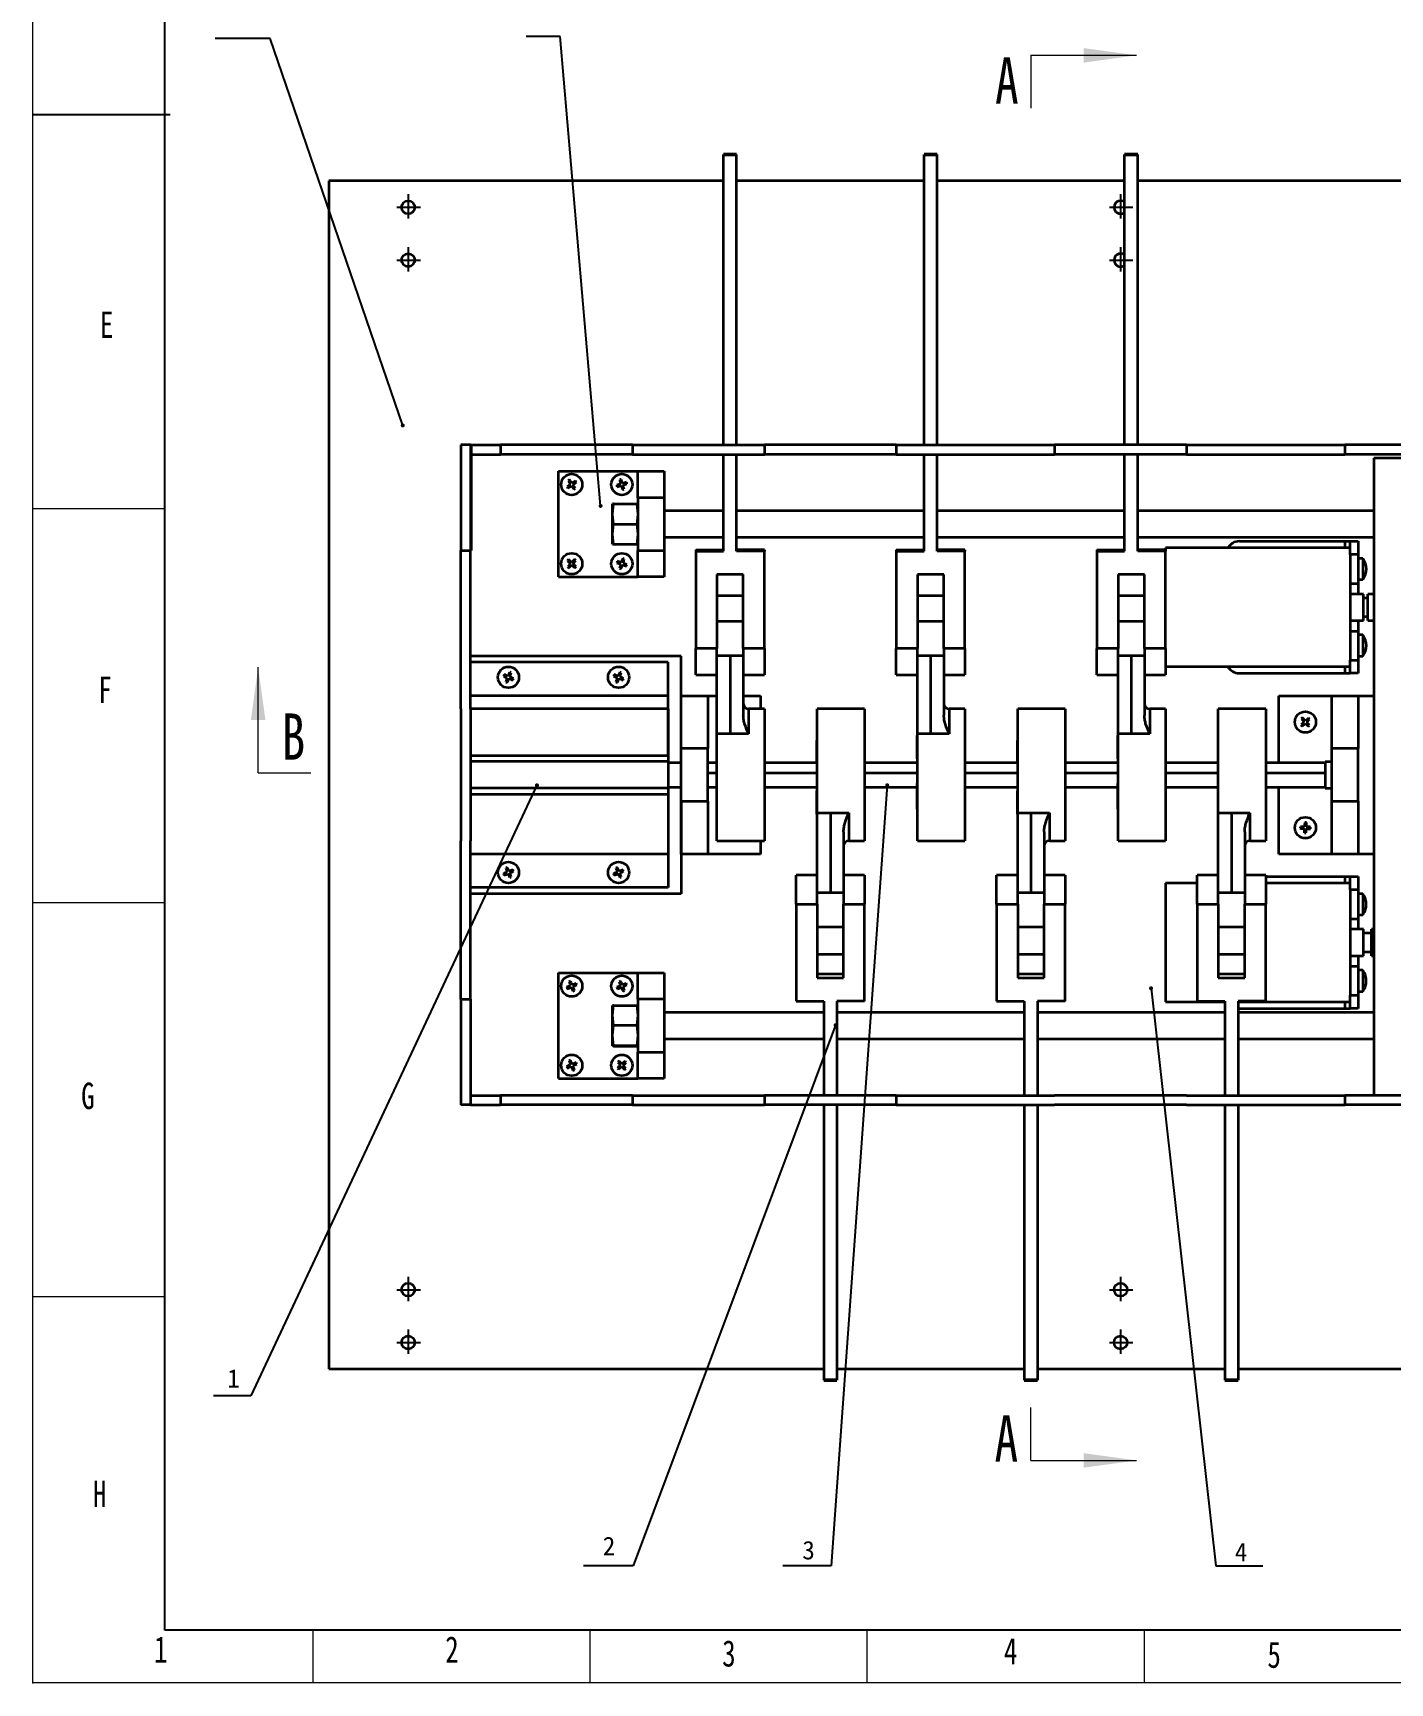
# Model space of a CAD drawing. Header units: millimetres. Extents: x 0 to 841, y 0 to 596.
# Drawn here: x 0 to 257.1, y 0 to 312.5 of the extents above; entities that cross this region are included whole.
import ezdxf

# ---------------------------------------------------------------- set-up
doc = ezdxf.new("R2010")
doc.units = ezdxf.units.MM
doc.header["$PDSIZE"] = -1
doc.linetypes.add('CENTER', pattern=[10.16, 6.35, -1.27, 1.27, -1.27])
doc.layers.add('中心线', color=4, linetype='CENTER', lineweight=25)
doc.layers.add('粗实线', color=7, linetype='Continuous', lineweight=50)
doc.styles.add('SLDTEXTSTYLE1', font='TXT', dxfattribs={"width": 0.75})
doc.dimstyles.new('ISO-25', dxfattribs={"dimtxt": 2.5, "dimasz": 2.5, "dimexe": 1.25, "dimexo": 0.625, "dimtad": 1, "dimtxsty": 'Standard', "dimcen": 2.5, "dimadec": 0, "dimazin": 0, "dimtfac": 1, "dimtmove": 0, "dimatfit": 3, "dimfxl": 1, "dimarcsym": 0})

msp = doc.modelspace()

# ---------------------------------------------------------------- linework, layer by layer
at = {"color": 7, "linetype": 'Continuous', "lineweight": 18}
for p, q in [((0, 0), (0, 594)), ((189.07, 308.27), (189.07, 298.27)), ((189.07, 308.27), (189.07, 298.27)), ((189.07, 308.27), (209.07, 308.27)), ((25, 222.38), (0, 222.38)), ((42.66, 172.38), (42.66, 192.38)), ((42.66, 172.38), (52.66, 172.38)), ((25, 147.75), (0, 147.75)), ((25, 73.12), (0, 73.12)), ((189.07, 42.15), (189.07, 52.15)), ((189.07, 42.15), (209.07, 42.15)), ((53, 10), (53, 0)), ((105.5, 10), (105.5, 0)), ((158, 10), (158, 0)), ((210.5, 10), (210.5, 0)), ((841, 0), (0, 0))]:
    msp.add_line(p, q, dxfattribs=at)
at = {"color": 7, "linetype": 'Continuous', "lineweight": 25}
for p, q in [((25, 10), (25, 584)), ((831, 10), (25, 10))]:
    msp.add_line(p, q, dxfattribs=at)
at = {"color": 9, "linetype": 'Continuous', "lineweight": 25}
msp.add_line((26, 297), (0, 297), dxfattribs=at)
at = {"color": 7, "linetype": 'Continuous', "lineweight": 35}
for p, q in [((130.82, 234.49), (130.82, 289.51)), ((133.32, 234.49), (133.32, 289.51)), ((168.82, 234.49), (168.82, 289.51)), ((171.32, 234.49), (171.32, 289.51)), ((206.82, 234.49), (206.82, 289.51)), ((209.32, 234.49), (209.32, 289.51)), ((56.07, 284.49), (56.07, 59.49)), ((130.82, 284.49), (56.07, 284.49)), ((168.82, 284.49), (133.32, 284.49)), ((206.82, 284.49), (171.32, 284.49)), ((356.07, 284.49), (209.32, 284.49)), ((82.87, 234.49), (81.07, 234.49)), ((81.07, 234.49), (81.07, 214.49)), ((82.87, 234.49), (82.87, 214.49)), ((82.87, 234.49), (83.07, 234.49)), ((83.07, 232.69), (83.07, 234.49)), ((83.07, 234.49), (88.57, 234.49)), ((113.57, 234.49), (88.57, 234.49)), ((88.57, 234.49), (88.57, 232.69)), ((113.57, 234.49), (113.57, 232.69)), ((113.57, 234.49), (138.57, 234.49)), ((138.57, 234.49), (138.57, 232.69)), ((163.57, 234.49), (138.57, 234.49)), ((163.57, 234.49), (163.57, 232.69)), ((163.57, 234.49), (193.57, 234.49)), ((218.57, 234.49), (193.57, 234.49)), ((193.57, 234.49), (193.57, 232.69)), ((218.57, 234.49), (218.57, 232.69)), ((218.57, 234.49), (248.57, 234.49)), ((248.57, 234.49), (248.57, 232.69)), ((273.57, 234.49), (248.57, 234.49)), ((83.07, 232.69), (88.57, 232.69)), ((83.07, 214.49), (83.07, 232.69)), ((113.57, 232.69), (88.57, 232.69)), ((113.57, 232.69), (138.57, 232.69)), ((130.82, 214.34), (130.82, 232.69)), ((133.32, 214.34), (133.32, 232.69)), ((163.57, 232.69), (138.57, 232.69)), ((163.57, 232.69), (193.57, 232.69)), ((168.82, 214.34), (168.82, 232.69)), ((171.32, 214.34), (171.32, 232.69)), ((218.57, 232.69), (193.57, 232.69)), ((206.82, 214.34), (206.82, 232.69)), ((209.32, 214.34), (209.32, 232.69)), ((218.57, 232.69), (248.57, 232.69)), ((273.57, 232.69), (248.57, 232.69)), ((271.57, 231.99), (254.07, 231.99)), ((254.07, 231.99), (254.07, 111.29)), ((99.57, 209.49), (99.57, 229.49)), ((99.57, 229.49), (114.57, 229.49)), ((114.57, 229.49), (119.57, 229.49)), ((114.57, 224.49), (114.57, 229.49)), ((119.57, 229.49), (119.57, 224.49)), ((109.82, 221.39), (109.98, 223.3)), ((109.98, 223.3), (109.82, 223.3)), ((109.82, 221.39), (109.82, 223.3)), ((109.98, 223.3), (114.41, 223.3)), ((114.41, 223.3), (114.57, 221.39)), ((114.57, 223.3), (114.41, 223.3)), ((119.57, 224.49), (114.57, 224.49)), ((114.57, 224.49), (114.57, 214.49)), ((119.57, 224.49), (119.57, 214.49)), ((130.82, 221.99), (119.57, 221.99)), ((168.82, 221.99), (133.32, 221.99)), ((206.82, 221.99), (171.32, 221.99)), ((254.07, 221.99), (209.32, 221.99)), ((109.98, 219.49), (109.82, 221.39)), ((109.82, 217.58), (109.82, 221.39)), ((109.82, 217.58), (109.98, 219.49)), ((109.98, 219.49), (114.41, 219.49)), ((114.57, 221.39), (114.41, 219.49)), ((114.41, 219.49), (114.57, 217.58)), ((109.98, 215.68), (109.82, 217.58)), ((109.82, 215.68), (109.82, 217.58)), ((109.82, 215.68), (109.98, 215.68)), ((109.98, 215.68), (114.41, 215.68)), ((114.57, 217.58), (114.41, 215.68)), ((114.41, 215.68), (114.57, 215.68)), ((119.57, 216.99), (130.82, 216.99)), ((133.32, 216.99), (168.82, 216.99)), ((171.32, 216.99), (206.82, 216.99)), ((209.32, 216.99), (254.07, 216.99)), ((228.57, 216.24), (248.57, 216.24)), ((248.57, 216.24), (249.57, 216.24)), ((249.57, 216.24), (251.07, 216.24)), ((249.57, 213.74), (249.57, 216.24)), ((251.07, 216.24), (251.07, 213.74)), ((81.07, 214.49), (82.87, 214.49)), ((81.07, 184.49), (81.07, 214.49)), ((82.87, 184.49), (82.87, 214.49)), ((82.87, 214.49), (83.07, 214.49)), ((114.57, 214.49), (119.57, 214.49)), ((114.57, 209.49), (114.57, 214.49)), ((119.57, 214.49), (119.57, 209.49)), ((125.57, 214.64), (130.82, 214.64)), ((125.57, 214.64), (125.57, 214.34)), ((125.57, 214.34), (125.57, 195.93)), ((125.57, 214.34), (130.82, 214.34)), ((138.57, 214.64), (133.32, 214.64)), ((138.57, 214.34), (133.32, 214.34)), ((138.57, 214.64), (138.57, 214.34)), ((138.57, 195.93), (138.57, 214.34)), ((163.57, 214.64), (168.82, 214.64)), ((163.57, 214.64), (163.57, 214.34)), ((163.57, 214.34), (163.57, 195.93)), ((163.57, 214.34), (168.82, 214.34)), ((176.57, 214.64), (171.32, 214.64)), ((176.57, 214.34), (171.32, 214.34)), ((176.57, 214.64), (176.57, 214.34)), ((176.57, 195.93), (176.57, 214.34)), ((201.57, 214.64), (206.82, 214.64)), ((201.57, 214.64), (201.57, 214.34)), ((201.57, 214.34), (201.57, 195.93)), ((201.57, 214.34), (206.82, 214.34)), ((214.57, 214.64), (209.32, 214.64)), ((214.57, 214.34), (209.32, 214.34)), ((249.57, 214.99), (214.57, 214.99)), ((214.57, 214.99), (214.57, 214.64)), ((214.57, 214.64), (214.57, 214.34)), ((214.57, 195.93), (214.57, 214.34)), ((251.07, 213.74), (249.57, 213.74)), ((249.57, 213.74), (249.57, 212.92)), ((249.57, 212.92), (249.57, 194.56)), ((251.07, 213.74), (251.07, 208.24)), ((251.93, 212.99), (251.07, 212.99)), ((251.93, 212.99), (251.93, 208.99)), ((99.57, 209.49), (114.57, 209.49)), ((119.57, 209.49), (114.57, 209.49)), ((134.57, 209.93), (129.57, 209.93)), ((129.57, 209.93), (129.57, 195.93)), ((134.57, 195.93), (134.57, 209.93)), ((172.57, 209.93), (167.57, 209.93)), ((167.57, 209.93), (167.57, 195.93)), ((172.57, 195.93), (172.57, 209.93)), ((210.57, 209.93), (205.57, 209.93)), ((205.57, 209.93), (205.57, 195.93)), ((210.57, 195.93), (210.57, 209.93)), ((249.57, 208.24), (251.07, 208.24)), ((251.07, 208.99), (251.93, 208.99)), ((251.07, 208.24), (251.07, 206.24)), ((134.57, 205.93), (129.57, 205.93)), ((172.57, 205.93), (167.57, 205.93)), ((210.57, 205.93), (205.57, 205.93)), ((252.07, 206.24), (249.57, 206.24)), ((252.07, 203.59), (252.07, 206.24)), ((252.9, 205.49), (252.07, 205.49)), ((252.07, 201.24), (252.07, 203.59)), ((254.07, 206.24), (252.9, 206.24)), ((252.9, 201.24), (252.9, 206.24)), ((129.57, 201.09), (134.57, 201.09)), ((167.57, 201.09), (172.57, 201.09)), ((205.57, 201.09), (210.57, 201.09)), ((249.57, 201.24), (252.07, 201.24)), ((251.07, 201.24), (251.07, 199.24)), ((252.07, 201.99), (252.9, 201.99)), ((252.9, 201.24), (254.07, 201.24)), ((249.57, 199.24), (251.07, 199.24)), ((251.07, 199.24), (251.07, 193.74)), ((251.93, 198.49), (251.07, 198.49)), ((251.93, 198.49), (251.93, 194.49)), ((129.57, 195.93), (125.57, 195.93)), ((125.57, 190.97), (125.57, 195.93)), ((129.57, 194.95), (129.57, 195.93)), ((129.57, 194.63), (129.57, 194.95)), ((129.57, 194.63), (132.07, 194.63)), ((129.57, 179.79), (129.57, 194.63)), ((132.07, 194.63), (132.07, 179.79)), ((132.07, 194.63), (134.57, 194.63)), ((138.57, 195.93), (134.57, 195.93)), ((134.57, 195.93), (134.57, 194.95)), ((134.57, 194.95), (134.57, 194.63)), ((134.57, 194.63), (134.57, 183.25)), ((138.57, 195.93), (138.57, 190.97)), ((167.57, 195.93), (163.57, 195.93)), ((163.57, 190.97), (163.57, 195.93)), ((167.57, 194.95), (167.57, 195.93)), ((167.57, 194.63), (167.57, 194.95)), ((167.57, 194.63), (170.07, 194.63)), ((167.57, 179.79), (167.57, 194.63)), ((170.07, 194.63), (170.07, 179.79)), ((170.07, 194.63), (172.57, 194.63)), ((176.57, 195.93), (172.57, 195.93)), ((172.57, 195.93), (172.57, 194.95)), ((172.57, 194.95), (172.57, 194.63)), ((172.57, 194.63), (172.57, 183.25)), ((176.57, 195.93), (176.57, 190.97)), ((205.57, 195.93), (201.57, 195.93)), ((201.57, 190.97), (201.57, 195.93)), ((205.57, 194.95), (205.57, 195.93)), ((205.57, 194.63), (205.57, 194.95)), ((205.57, 194.63), (208.07, 194.63)), ((205.57, 179.79), (205.57, 194.63)), ((208.07, 194.63), (208.07, 179.79)), ((208.07, 194.63), (210.57, 194.63)), ((214.57, 195.93), (210.57, 195.93)), ((210.57, 195.93), (210.57, 194.95)), ((210.57, 194.95), (210.57, 194.63)), ((210.57, 194.63), (210.57, 183.25)), ((214.57, 195.93), (214.57, 190.97)), ((249.57, 194.56), (249.57, 193.74)), ((251.07, 194.49), (251.93, 194.49)), ((125.57, 190.97), (129.57, 190.97)), ((134.57, 190.97), (138.57, 190.97)), ((163.57, 190.97), (167.57, 190.97)), ((172.57, 190.97), (176.57, 190.97)), ((201.57, 190.97), (205.57, 190.97)), ((210.57, 190.97), (214.57, 190.97)), ((214.57, 192.49), (249.57, 192.49)), ((228.57, 191.24), (248.57, 191.24)), ((248.57, 191.24), (249.57, 191.24)), ((249.57, 193.74), (251.07, 193.74)), ((249.57, 191.24), (249.57, 193.74)), ((251.07, 191.24), (249.57, 191.24)), ((251.07, 193.74), (251.07, 191.24)), ((81.07, 184.49), (81.07, 159.49)), ((120.33, 184.49), (82.87, 184.49)), ((82.87, 184.49), (82.87, 159.49)), ((83.07, 184.49), (82.87, 184.49)), ((120.33, 184.49), (120.33, 168.34)), ((122.83, 186.99), (127.83, 186.99)), ((122.83, 176.99), (122.83, 186.99)), ((127.83, 186.99), (127.83, 176.99)), ((127.83, 186.99), (129.57, 186.99)), ((134.57, 186.99), (137.83, 186.99)), ((138.57, 184.49), (135.57, 184.49)), ((137.83, 186.99), (137.83, 184.49)), ((138.57, 184.49), (138.57, 159.49)), ((157.57, 184.49), (148.57, 184.49)), ((148.57, 164.8), (148.57, 184.49)), ((157.57, 184.49), (157.57, 159.49)), ((176.57, 184.49), (173.57, 184.49)), ((176.57, 184.49), (176.57, 159.49)), ((195.57, 184.49), (186.57, 184.49)), ((186.57, 164.8), (186.57, 184.49)), ((195.57, 184.49), (195.57, 159.49)), ((214.57, 184.49), (211.57, 184.49)), ((214.57, 184.49), (214.57, 159.49)), ((233.57, 184.49), (224.57, 184.49)), ((224.57, 164.8), (224.57, 184.49)), ((233.57, 184.49), (233.57, 159.49)), ((236.07, 174.31), (236.07, 186.99)), ((236.07, 186.99), (246.07, 186.99)), ((246.07, 186.99), (251.07, 186.99)), ((246.07, 176.99), (246.07, 186.99)), ((251.07, 186.99), (251.07, 176.99)), ((251.07, 186.99), (254.07, 186.99)), ((129.54, 177.02), (129.54, 179.45)), ((129.57, 179.45), (129.54, 179.45)), ((129.57, 159.49), (129.57, 179.79)), ((132.07, 179.79), (129.57, 179.79)), ((135.57, 179.79), (132.07, 179.79)), ((148.54, 176.08), (148.54, 178.5)), ((148.57, 178.5), (148.54, 178.5)), ((167.54, 177.02), (167.54, 179.45)), ((167.57, 179.45), (167.54, 179.45)), ((167.57, 159.49), (167.57, 179.79)), ((170.07, 179.79), (167.57, 179.79)), ((173.57, 179.79), (170.07, 179.79)), ((186.54, 176.08), (186.54, 178.5)), ((186.57, 178.5), (186.54, 178.5)), ((205.57, 179.45), (205.54, 179.45)), ((205.54, 177.02), (205.54, 179.45)), ((205.57, 159.49), (205.57, 179.79)), ((208.07, 179.79), (205.57, 179.79)), ((211.57, 179.79), (208.07, 179.79)), ((224.54, 176.08), (224.54, 178.5)), ((224.57, 178.5), (224.54, 178.5)), ((127.83, 176.99), (122.83, 176.99)), ((122.83, 166.99), (122.83, 176.99)), ((127.83, 166.99), (127.83, 176.99)), ((129.54, 177.02), (129.57, 177.02)), ((129.54, 175.03), (129.54, 177.02)), ((129.54, 175.03), (129.57, 175.03)), ((148.54, 176.08), (148.57, 176.08)), ((148.54, 174.09), (148.54, 176.08)), ((167.54, 177.02), (167.57, 177.02)), ((167.54, 175.03), (167.54, 177.02)), ((167.54, 175.03), (167.57, 175.03)), ((186.54, 176.08), (186.57, 176.08)), ((186.54, 174.09), (186.54, 176.08)), ((205.54, 175.03), (205.54, 177.02)), ((205.54, 177.02), (205.57, 177.02)), ((205.54, 175.03), (205.57, 175.03)), ((224.54, 174.09), (224.54, 176.08)), ((224.54, 176.08), (224.57, 176.08)), ((251.07, 176.99), (246.07, 176.99)), ((246.07, 166.99), (246.07, 176.99)), ((251.07, 166.99), (251.07, 176.99)), ((120.33, 174.31), (122.83, 174.31)), ((127.83, 174.31), (129.57, 174.31)), ((127.83, 172.36), (129.57, 172.36)), ((138.57, 174.31), (148.54, 174.31)), ((138.57, 172.36), (148.57, 172.36)), ((148.54, 174.09), (148.57, 174.09)), ((157.57, 174.31), (167.57, 174.31)), ((157.57, 172.36), (167.57, 172.36)), ((176.57, 174.31), (186.54, 174.31)), ((176.57, 172.36), (186.57, 172.36)), ((186.54, 174.09), (186.57, 174.09)), ((195.57, 174.31), (205.57, 174.31)), ((195.57, 172.36), (205.57, 172.36)), ((214.57, 174.31), (224.54, 174.31)), ((214.57, 172.36), (224.57, 172.36)), ((224.54, 174.09), (224.57, 174.09)), ((233.57, 174.31), (244.83, 174.31)), ((233.57, 172.36), (244.83, 172.36)), ((246.07, 174.49), (244.83, 174.49)), ((244.83, 174.49), (244.83, 174.31)), ((244.83, 174.31), (244.83, 172.36)), ((244.83, 172.36), (244.83, 170.03)), ((120.33, 169.66), (122.83, 169.66)), ((127.83, 169.66), (129.54, 169.66)), ((129.54, 170.34), (129.57, 170.34)), ((129.54, 168.82), (129.54, 170.34)), ((129.57, 168.82), (129.54, 168.82)), ((129.54, 165.64), (129.54, 168.82)), ((138.57, 169.66), (148.57, 169.66)), ((148.54, 166.52), (148.54, 168.94)), ((148.54, 168.94), (148.57, 168.94)), ((157.57, 169.66), (167.54, 169.66)), ((167.54, 170.34), (167.57, 170.34)), ((167.54, 168.82), (167.54, 170.34)), ((167.57, 168.82), (167.54, 168.82)), ((167.54, 165.64), (167.54, 168.82)), ((176.57, 169.66), (186.57, 169.66)), ((186.54, 166.52), (186.54, 168.94)), ((186.54, 168.94), (186.57, 168.94)), ((195.57, 169.66), (205.54, 169.66)), ((205.54, 170.34), (205.57, 170.34)), ((205.54, 168.82), (205.54, 170.34)), ((205.57, 168.82), (205.54, 168.82)), ((205.54, 165.64), (205.54, 168.82)), ((214.57, 169.66), (224.57, 169.66)), ((224.54, 166.52), (224.54, 168.94)), ((224.54, 168.94), (224.57, 168.94)), ((233.57, 169.66), (244.83, 169.66)), ((236.07, 156.99), (236.07, 169.66)), ((244.83, 170.03), (244.83, 169.49)), ((244.83, 169.49), (246.07, 169.49)), ((122.83, 166.99), (127.83, 166.99)), ((122.83, 156.99), (122.83, 166.99)), ((122.83, 166.99), (122.83, 156.99)), ((127.83, 166.99), (127.83, 156.99)), ((129.54, 165.64), (129.57, 165.64)), ((129.54, 165.47), (129.54, 165.64)), ((148.54, 166.52), (148.57, 166.52)), ((148.54, 164.53), (148.54, 166.52)), ((167.54, 165.47), (167.54, 165.64)), ((167.54, 165.64), (167.57, 165.64)), ((186.54, 166.52), (186.57, 166.52)), ((186.54, 164.53), (186.54, 166.52)), ((205.54, 165.64), (205.57, 165.64)), ((205.54, 165.47), (205.54, 165.64)), ((224.54, 166.52), (224.57, 166.52)), ((224.54, 164.53), (224.54, 166.52)), ((246.07, 166.99), (251.07, 166.99)), ((246.07, 156.99), (246.07, 166.99)), ((251.07, 166.99), (251.07, 156.99)), ((129.57, 165.47), (129.54, 165.47)), ((148.57, 164.53), (148.54, 164.53)), ((148.57, 164.8), (151.07, 164.8)), ((148.57, 150.88), (148.57, 164.8)), ((151.07, 164.8), (154.57, 164.8)), ((151.07, 164.8), (151.07, 149.65)), ((167.57, 165.47), (167.54, 165.47)), ((186.57, 164.53), (186.54, 164.53)), ((186.57, 164.8), (189.07, 164.8)), ((186.57, 150.88), (186.57, 164.8)), ((189.07, 164.8), (192.57, 164.8)), ((189.07, 164.8), (189.07, 149.65)), ((205.57, 165.47), (205.54, 165.47)), ((224.57, 164.53), (224.54, 164.53)), ((224.57, 164.8), (227.07, 164.8)), ((224.57, 150.88), (224.57, 164.8)), ((227.07, 164.8), (230.57, 164.8)), ((227.07, 164.8), (227.07, 149.65)), ((81.07, 129.49), (81.07, 159.49)), ((82.87, 129.49), (82.87, 159.49)), ((129.57, 159.49), (138.57, 159.49)), ((137.83, 159.49), (137.83, 156.99)), ((138.57, 159.49), (138.57, 159.49)), ((153.57, 161.21), (153.57, 150.88)), ((154.57, 159.49), (157.57, 159.49)), ((167.57, 159.49), (176.57, 159.49)), ((176.57, 159.49), (176.57, 159.49)), ((191.57, 161.21), (191.57, 150.88)), ((192.57, 159.49), (195.57, 159.49)), ((205.57, 159.49), (214.57, 159.49)), ((214.57, 159.49), (214.57, 159.49)), ((229.57, 161.21), (229.57, 150.88)), ((230.57, 159.49), (233.57, 159.49)), ((127.83, 156.99), (122.83, 156.99)), ((137.83, 156.99), (127.83, 156.99)), ((246.07, 156.99), (236.07, 156.99)), ((251.07, 156.99), (246.07, 156.99)), ((254.07, 156.99), (251.07, 156.99)), ((148.57, 152.97), (144.57, 152.97)), ((144.57, 147.51), (144.57, 152.97)), ((148.57, 147.51), (148.57, 150.88)), ((157.57, 152.97), (153.57, 152.97)), ((153.57, 150.88), (153.57, 147.51)), ((157.57, 152.97), (157.57, 147.51)), ((186.57, 152.97), (182.57, 152.97)), ((182.57, 147.51), (182.57, 152.97)), ((186.57, 147.51), (186.57, 150.88)), ((195.57, 152.97), (191.57, 152.97)), ((191.57, 150.88), (191.57, 147.51)), ((195.57, 152.97), (195.57, 147.51)), ((220.57, 151.49), (214.57, 151.49)), ((214.57, 151.49), (214.57, 128.99)), ((224.57, 152.97), (220.57, 152.97)), ((220.57, 147.51), (220.57, 152.97)), ((224.57, 147.51), (224.57, 150.88)), ((233.57, 152.97), (229.57, 152.97)), ((229.57, 150.88), (229.57, 147.51)), ((233.57, 152.97), (233.57, 147.51)), ((233.57, 152.74), (248.57, 152.74)), ((249.57, 151.49), (233.57, 151.49)), ((248.57, 152.74), (249.57, 152.74)), ((249.57, 152.74), (251.07, 152.74)), ((249.57, 150.24), (249.57, 152.74)), ((251.07, 150.24), (249.57, 150.24)), ((249.57, 150.24), (249.57, 149.42)), ((251.07, 152.74), (251.07, 150.24)), ((251.07, 150.24), (251.07, 144.74)), ((144.57, 147.51), (148.57, 147.51)), ((144.57, 147.51), (144.57, 129.14)), ((151.07, 149.65), (148.57, 149.65)), ((148.57, 147.51), (148.57, 133.54)), ((153.57, 149.65), (151.07, 149.65)), ((153.57, 147.51), (157.57, 147.51)), ((153.57, 133.54), (153.57, 147.51)), ((157.57, 129.14), (157.57, 147.51)), ((182.57, 147.51), (186.57, 147.51)), ((182.57, 147.51), (182.57, 129.14)), ((189.07, 149.65), (186.57, 149.65)), ((186.57, 147.51), (186.57, 133.54)), ((191.57, 149.65), (189.07, 149.65)), ((191.57, 147.51), (195.57, 147.51)), ((191.57, 133.54), (191.57, 147.51)), ((195.57, 129.14), (195.57, 147.51)), ((220.57, 147.51), (224.57, 147.51)), ((220.57, 147.51), (220.57, 129.14)), ((227.07, 149.65), (224.57, 149.65)), ((224.57, 147.51), (224.57, 133.54)), ((229.57, 149.65), (227.07, 149.65)), ((229.57, 147.51), (233.57, 147.51)), ((229.57, 133.54), (229.57, 147.51)), ((233.57, 129.14), (233.57, 147.51)), ((249.57, 149.42), (249.57, 131.06)), ((251.93, 149.49), (251.07, 149.49)), ((251.93, 149.49), (251.93, 147.49)), ((251.93, 147.49), (251.93, 145.49)), ((249.57, 144.74), (251.07, 144.74)), ((251.07, 145.49), (251.93, 145.49)), ((251.07, 144.74), (251.07, 142.74)), ((148.57, 143.2), (153.57, 143.2)), ((186.57, 143.2), (191.57, 143.2)), ((224.57, 143.2), (229.57, 143.2)), ((252.07, 142.74), (249.57, 142.74)), ((252.07, 138.51), (252.07, 142.74)), ((253.61, 141.99), (252.07, 141.99)), ((254.07, 142.74), (253.61, 142.74)), ((253.61, 142.48), (253.61, 142.74)), ((253.61, 137.74), (253.61, 142.48)), ((148.57, 138.05), (153.57, 138.05)), ((186.57, 138.05), (191.57, 138.05)), ((224.57, 138.05), (229.57, 138.05)), ((249.57, 137.74), (252.07, 137.74)), ((251.07, 137.74), (251.07, 135.74)), ((252.07, 137.74), (252.07, 138.51)), ((252.07, 138.49), (253.61, 138.49)), ((253.61, 137.74), (254.07, 137.74)), ((99.57, 114.49), (99.57, 134.49)), ((99.57, 134.49), (114.57, 134.49)), ((114.57, 134.49), (119.57, 134.49)), ((114.57, 129.49), (114.57, 134.49)), ((119.57, 134.49), (119.57, 129.49)), ((249.57, 135.74), (251.07, 135.74)), ((251.07, 135.74), (251.07, 130.24)), ((251.93, 134.99), (251.07, 134.99)), ((251.93, 134.99), (251.93, 132.99)), ((153.57, 134.22), (148.57, 134.22)), ((148.57, 133.54), (153.57, 133.54)), ((191.57, 134.22), (186.57, 134.22)), ((186.57, 133.54), (191.57, 133.54)), ((229.57, 134.22), (224.57, 134.22)), ((224.57, 133.54), (229.57, 133.54)), ((251.93, 132.99), (251.93, 130.99)), ((81.07, 129.49), (81.07, 109.49)), ((81.07, 129.49), (82.87, 129.49)), ((82.87, 129.49), (82.87, 109.49)), ((109.82, 126.46), (109.98, 128.34)), ((109.98, 128.34), (109.82, 128.3)), ((109.82, 128.3), (109.82, 128.3)), ((109.82, 126.46), (109.82, 128.3)), ((109.98, 128.34), (114.41, 128.34)), ((114.41, 128.34), (114.57, 126.46)), ((114.57, 128.3), (114.41, 128.34)), ((114.57, 129.49), (114.57, 119.49)), ((119.57, 129.49), (114.57, 129.49)), ((114.57, 128.3), (114.57, 128.3)), ((119.57, 129.49), (119.57, 119.49)), ((144.57, 129.14), (149.82, 129.14)), ((149.82, 129.14), (149.82, 111.29)), ((157.57, 129.14), (152.32, 129.14)), ((152.32, 129.14), (152.32, 111.29)), ((182.57, 129.14), (187.82, 129.14)), ((187.82, 129.14), (187.82, 111.29)), ((195.57, 129.14), (190.32, 129.14)), ((190.32, 129.14), (190.32, 111.29)), ((214.57, 128.99), (225.82, 128.99)), ((220.57, 129.14), (225.82, 129.14)), ((225.82, 129.14), (225.82, 111.29)), ((233.57, 129.14), (228.32, 129.14)), ((228.32, 129.14), (228.32, 111.29)), ((228.32, 128.99), (249.57, 128.99)), ((249.57, 131.06), (249.57, 130.24)), ((249.57, 130.24), (251.07, 130.24)), ((249.57, 127.74), (249.57, 130.24)), ((251.07, 130.99), (251.93, 130.99)), ((251.07, 130.24), (251.07, 127.74)), ((109.82, 122.65), (109.82, 126.46)), ((109.98, 124.58), (109.82, 126.46)), ((114.57, 126.46), (114.41, 124.58)), ((149.82, 126.99), (119.57, 126.99)), ((187.82, 126.99), (152.32, 126.99)), ((225.82, 126.99), (190.32, 126.99)), ((228.32, 127.75), (228.57, 127.74)), ((254.07, 126.99), (228.32, 126.99)), ((228.57, 127.74), (248.57, 127.74)), ((248.57, 127.74), (249.57, 127.74)), ((251.07, 127.74), (249.57, 127.74)), ((109.82, 122.65), (109.98, 124.58)), ((109.98, 120.73), (109.82, 122.65)), ((109.82, 120.68), (109.82, 122.65)), ((109.98, 124.58), (114.41, 124.58)), ((114.41, 124.58), (114.57, 122.65)), ((114.57, 122.65), (114.41, 120.73)), ((119.57, 121.99), (149.82, 121.99)), ((152.32, 121.99), (187.82, 121.99)), ((190.32, 121.99), (225.82, 121.99)), ((228.32, 121.99), (254.07, 121.99)), ((109.82, 120.68), (109.98, 120.73)), ((109.82, 120.68), (109.82, 120.68)), ((109.98, 120.73), (114.41, 120.73)), ((109.98, 120.63), (114.41, 120.63)), ((114.41, 120.73), (114.57, 120.68)), ((114.57, 120.68), (114.57, 120.68)), ((114.57, 119.49), (119.57, 119.49)), ((114.57, 114.49), (114.57, 119.49)), ((119.57, 119.49), (119.57, 114.49)), ((99.57, 114.49), (114.57, 114.49)), ((119.57, 114.49), (114.57, 114.49)), ((82.87, 109.49), (81.07, 109.49)), ((82.87, 111.29), (83.07, 111.29)), ((82.87, 109.49), (83.07, 109.49)), ((83.07, 111.29), (88.57, 111.29)), ((83.07, 109.49), (88.57, 109.49)), ((88.57, 111.29), (88.57, 109.49)), ((113.57, 111.29), (88.57, 111.29)), ((113.57, 109.49), (88.57, 109.49)), ((113.57, 111.29), (113.57, 109.49)), ((113.57, 111.29), (138.57, 111.29)), ((113.57, 109.49), (138.57, 109.49)), ((163.57, 111.29), (138.57, 111.29)), ((138.57, 111.29), (138.57, 109.49)), ((163.57, 109.49), (138.57, 109.49)), ((149.82, 109.49), (149.82, 57.35)), ((152.32, 109.49), (152.32, 57.35)), ((163.57, 111.29), (163.57, 109.49)), ((163.57, 111.29), (193.57, 111.29)), ((163.57, 109.49), (193.57, 109.49)), ((187.82, 109.49), (187.82, 57.35)), ((190.32, 109.49), (190.32, 57.35)), ((218.57, 111.29), (193.57, 111.29)), ((218.57, 109.49), (193.57, 109.49)), ((218.57, 111.29), (248.57, 111.29)), ((218.57, 109.49), (248.57, 109.49)), ((225.82, 109.49), (225.82, 57.35)), ((228.32, 109.49), (228.32, 57.35)), ((248.57, 111.29), (248.57, 109.49)), ((273.57, 111.29), (248.57, 111.29)), ((273.57, 109.49), (248.57, 109.49)), ((56.07, 59.49), (149.82, 59.49)), ((152.32, 59.49), (187.82, 59.49)), ((190.32, 59.49), (225.82, 59.49)), ((228.32, 59.49), (356.07, 59.49))]:
    msp.add_line(p, q, dxfattribs=at)
at = {"color": 8, "linetype": 'Continuous', "lineweight": 35}
for p, q in [((248.57, 216.24), (248.57, 214.99)), ((248.57, 192.49), (248.57, 191.24)), ((135.57, 184.49), (135.57, 179.79)), ((173.57, 184.49), (173.57, 179.79)), ((211.57, 184.49), (211.57, 179.79)), ((154.57, 164.8), (154.57, 159.49)), ((192.57, 164.8), (192.57, 159.49)), ((230.57, 164.8), (230.57, 159.49)), ((248.57, 152.74), (248.57, 151.49)), ((248.57, 128.99), (248.57, 127.74))]:
    msp.add_line(p, q, dxfattribs=at)
at = {"color": 7, "linetype": 'Continuous', "lineweight": 35, "flags": 128}
for points in [[(206.82, 280.49), (206.55, 280.64), (206.07, 280.74)], [(206.07, 268.24), (206.55, 268.33), (206.82, 268.49)]]:
    msp.add_lwpolyline(points, dxfattribs=at)
at = {"color": 7, "linetype": 'Continuous', "lineweight": 35}
for centre, radius in [((71.07, 279.49), 1.25), ((71.07, 269.49), 1.25), ((102.07, 226.99), 2), ((111.57, 226.99), 2), ((102.07, 211.99), 2), ((111.57, 211.99), 2), ((90.08, 190.47), 2), ((110.95, 190.47), 2), ((241.07, 181.99), 2), ((241.07, 161.99), 2), ((90.08, 153.51), 2), ((110.95, 153.51), 2), ((102.07, 131.99), 2), ((111.57, 131.99), 2), ((102.07, 116.99), 2), ((111.57, 116.99), 2), ((71.07, 74.49), 1.25), ((206.07, 74.49), 1.25), ((71.07, 64.49), 1.25), ((206.07, 64.49), 1.25)]:
    msp.add_circle(centre, radius, dxfattribs=at)
for centre, radius, start, end in [((206.07, 279.49), 1.25, 90, 306.8699), ((206.07, 269.49), 1.25, 53.1301, 270), ((113.94, 209.51), 21.3, 124.6566, 126.7803), ((104.87, 228.89), 4.35, 212.2141, 216.2498), ((90.17, 244.45), 21.31, 301.685, 303.8079), ((103.97, 224.19), 4.35, 122.2132, 126.2519), ((119.54, 238.9), 21.32, 211.686, 213.8076), ((84.59, 215.12), 21.3, 34.6569, 36.7804), ((119.54, 238.86), 21.3, 214.6562, 216.7802), ((113.97, 209.53), 21.3, 121.6852, 123.8083), ((90.19, 244.47), 21.31, 304.657, 306.7799), ((84.62, 215.1), 21.29, 31.6841, 33.8086), ((100.17, 229.78), 4.34, 302.2121, 306.2529), ((99.28, 225.09), 4.34, 32.2117, 36.2544), ((117.32, 206.65), 21.31, 106.2724, 108.3947), ((114.83, 227.91), 4.35, 193.8307, 197.8638), ((105.78, 247.31), 21.31, 283.3001, 285.4229), ((112.49, 223.74), 4.35, 103.8277, 107.867), ((131.88, 232.77), 21.29, 193.2993, 195.4238), ((91.21, 221.22), 21.33, 16.2737, 18.394), ((131.9, 232.74), 21.31, 196.272, 198.3948), ((110.64, 230.24), 4.35, 283.8282, 287.8658), ((117.35, 206.66), 21.31, 103.3002, 105.4231), ((105.81, 247.32), 21.31, 286.2724, 288.395), ((91.22, 221.2), 21.33, 13.3011, 15.4221), ((108.32, 226.07), 4.34, 13.8262, 17.8682), ((228.57, 213.74), 2.5, 90, 150), ((104.55, 209.69), 4.35, 135.1701, 139.2049), ((116.43, 227.51), 21.32, 224.6403, 226.7615), ((87.71, 196.51), 21.29, 47.6107, 49.7355), ((117.58, 197.64), 21.31, 134.6398, 136.7624), ((86.57, 226.36), 21.31, 317.6115, 319.7343), ((99.77, 209.51), 4.35, 45.1677, 49.2072), ((131.58, 205.2), 21.31, 158.6708, 160.7933), ((110.48, 208.78), 4.35, 69.2015, 73.2346), ((91.56, 218.81), 21.32, 341.6431, 343.7651), ((249.37, 210.99), 3.25, 322.0201, 37.9799), ((117.56, 197.62), 21.3, 137.6116, 139.735), ((104.37, 214.47), 4.35, 225.1691, 229.2039), ((86.55, 226.34), 21.31, 314.6397, 316.7625), ((116.45, 227.49), 21.32, 227.6122, 229.734), ((87.72, 196.47), 21.31, 44.6401, 46.7628), ((99.59, 214.29), 4.35, 315.1685, 319.2054), ((114.77, 210.9), 4.35, 159.2001, 163.2343), ((118.35, 231.99), 21.3, 248.6703, 250.7939), ((104.75, 191.99), 21.31, 71.6425, 73.7656), ((131.58, 205.17), 21.31, 161.643, 163.7652), ((112.66, 215.19), 4.35, 249.1991, 253.2383), ((91.54, 218.78), 21.32, 338.6715, 340.7934), ((118.39, 231.99), 21.31, 251.643, 253.7659), ((104.78, 191.97), 21.31, 68.671, 70.7934), ((108.36, 213.08), 4.35, 339.2002, 343.2368), ((249.37, 196.49), 3.25, 322.0201, 37.9799), ((93.21, 189.17), 4.35, 155.4607, 159.4936), ((98.17, 210.01), 21.33, 244.9309, 247.0521), ((81.98, 170.96), 21.3, 67.9014, 70.0254), ((109.63, 182.38), 21.33, 154.9311, 157.0519), ((88.79, 187.34), 4.35, 65.4588, 69.4955), ((70.59, 198.57), 21.29, 337.9009, 340.0257), ((114.08, 189.17), 4.35, 155.4607, 159.4936), ((119.04, 210.01), 21.33, 244.9309, 247.0521), ((102.85, 170.96), 21.3, 67.9014, 70.0254), ((130.5, 182.38), 21.33, 154.9311, 157.0519), ((109.66, 187.34), 4.35, 65.4588, 69.4955), ((91.45, 198.57), 21.29, 337.9009, 340.0257), ((228.57, 193.74), 2.5, 210, 270), ((109.61, 182.35), 21.32, 157.9025, 160.0242), ((91.38, 193.6), 4.35, 245.4595, 249.4948), ((70.58, 198.54), 21.29, 334.9291, 337.0539), ((98.2, 209.99), 21.32, 247.9024, 250.0243), ((82, 170.94), 21.31, 64.9298, 67.0527), ((86.96, 191.76), 4.35, 335.4575, 339.4968), ((130.48, 182.35), 21.32, 157.9025, 160.0242), ((112.25, 193.6), 4.35, 245.4595, 249.4948), ((91.44, 198.54), 21.29, 334.9291, 337.0539), ((119.07, 209.99), 21.32, 247.9024, 250.0243), ((102.87, 170.94), 21.31, 64.9298, 67.0527), ((107.83, 191.76), 4.35, 335.4575, 339.4968), ((135.57, 185.49), 1, 180, 270), ((173.57, 185.49), 1, 180, 270), ((211.57, 185.49), 1, 180, 270), ((255.21, 166.29), 21.3, 132.487, 134.6103), ((243.58, 184.25), 4.35, 220.0445, 224.0819), ((243.33, 179.48), 4.35, 130.0449, 134.0811), ((256.75, 196.16), 21.31, 219.5154, 221.6382), ((226.89, 197.67), 21.31, 309.5156, 311.6381), ((225.37, 167.85), 21.3, 42.4872, 44.6106), ((256.77, 196.14), 21.31, 222.4875, 224.6098), ((255.24, 166.31), 21.31, 129.5156, 131.6381), ((226.92, 197.69), 21.3, 312.487, 314.6102), ((225.39, 167.82), 21.31, 39.5153, 41.6382), ((238.8, 184.5), 4.35, 310.0444, 314.0807), ((238.56, 179.72), 4.35, 40.0444, 44.0817), ((262.18, 161.21), 21.3, 175.2933, 177.4172), ((240.94, 158.61), 4.35, 85.8224, 89.86), ((219.96, 162.8), 21.3, 358.265, 0.389), ((154.57, 158.49), 1, 90, 180), ((192.57, 158.49), 1, 90, 180), ((230.57, 158.49), 1, 90, 180), ((244.45, 161.86), 4.35, 175.8218, 179.8602), ((241.85, 183.11), 21.31, 265.2936, 267.4165), ((240.26, 140.87), 21.31, 88.2656, 90.3886), ((262.17, 161.18), 21.3, 178.265, 180.389), ((241.19, 165.37), 4.35, 265.8226, 269.8594), ((219.96, 162.77), 21.3, 355.2933, 357.4172), ((241.88, 183.11), 21.31, 268.2659, 270.3882), ((240.29, 140.87), 21.31, 85.2938, 87.4163), ((237.69, 162.12), 4.35, 355.8231, 359.8589), ((98.17, 133.96), 21.33, 112.9479, 115.0691), ((93.21, 154.81), 4.35, 200.5064, 204.5393), ((81.98, 173.01), 21.3, 289.9746, 292.0986), ((91.38, 150.38), 4.35, 110.5052, 114.5405), ((109.61, 161.62), 21.32, 199.9758, 202.0975), ((70.58, 145.44), 21.29, 22.9461, 25.0709), ((109.63, 161.6), 21.33, 202.9481, 205.0689), ((98.2, 133.98), 21.32, 109.9757, 112.0976), ((82, 173.04), 21.31, 292.9473, 295.0702), ((70.59, 145.41), 21.29, 19.9743, 22.0991), ((86.96, 152.21), 4.35, 20.5032, 24.5425), ((119.04, 133.96), 21.33, 112.9479, 115.0691), ((114.08, 154.81), 4.35, 200.5064, 204.5393), ((102.85, 173.01), 21.3, 289.9746, 292.0986), ((112.25, 150.38), 4.35, 110.5052, 114.5405), ((130.48, 161.62), 21.32, 199.9758, 202.0975), ((91.44, 145.44), 21.29, 22.9461, 25.0709), ((130.5, 161.6), 21.33, 202.9481, 205.0689), ((119.07, 133.98), 21.32, 109.9757, 112.0976), ((102.87, 173.04), 21.31, 292.9473, 295.0702), ((91.45, 145.41), 21.29, 19.9743, 22.0991), ((107.83, 152.21), 4.35, 20.5032, 24.5425), ((88.79, 156.63), 4.35, 290.5045, 294.5412), ((109.66, 156.63), 4.35, 290.5045, 294.5412), ((249.37, 147.49), 3.25, 17.2821, 37.9799), ((253.17, 147.69), 1.04, 132.3937, 132.6141), ((249.34, 147.49), 3.27, 356.9518, 17.1314), ((249.35, 147.49), 3.27, 342.8674, 356.9599), ((249.37, 147.49), 3.25, 322.0201, 342.7179), ((252.88, 146.97), 0.605, 227.2872, 227.6656), ((249.37, 132.99), 3.25, 17.2821, 37.9799), ((110.15, 112.44), 21.33, 112.9479, 115.0691), ((105.2, 133.29), 4.35, 200.5064, 204.5393), ((93.96, 151.49), 21.3, 289.9746, 292.0986), ((103.36, 128.86), 4.35, 110.5052, 114.5405), ((121.59, 140.1), 21.32, 199.9758, 202.0975), ((82.56, 123.92), 21.29, 22.9461, 25.0709), ((121.61, 140.08), 21.33, 202.9481, 205.0689), ((110.18, 112.46), 21.32, 109.9757, 112.0976), ((93.99, 151.52), 21.31, 292.9473, 295.0702), ((82.57, 123.89), 21.29, 19.9743, 22.0991), ((98.94, 130.69), 4.35, 20.5032, 24.5425), ((119.65, 112.46), 21.31, 112.9473, 115.0697), ((114.69, 133.28), 4.34, 200.5024, 204.5433), ((103.46, 151.5), 21.3, 289.9749, 292.0983), ((112.86, 128.86), 4.35, 110.5045, 114.5412), ((131.06, 140.09), 21.29, 199.9742, 202.0991), ((92.01, 123.9), 21.34, 22.9485, 25.0685), ((131.07, 140.06), 21.28, 202.9457, 205.0713), ((119.68, 112.47), 21.31, 109.9754, 112.0978), ((103.48, 151.53), 21.32, 292.948, 295.0695), ((92.04, 123.87), 21.32, 19.9759, 22.0975), ((108.44, 130.69), 4.35, 20.5072, 24.5385), ((249.37, 132.99), 3.25, 322.0201, 342.7179), ((251.42, 135.09), 1.55, 312.43, 312.5778), ((249.34, 132.99), 3.27, 356.9518, 17.1315), ((249.35, 132.99), 3.27, 342.8673, 356.96), ((252.53, 132.09), 0.0841, 226.1367, 228.8556), ((100.77, 135.11), 4.35, 290.5045, 294.5412), ((110.27, 135.12), 4.35, 290.5052, 294.5405), ((110.15, 97.44), 21.33, 112.9479, 115.0691), ((105.2, 118.29), 4.35, 200.5069, 204.5388), ((93.96, 136.49), 21.3, 289.9746, 292.0986), ((103.36, 113.86), 4.35, 110.5052, 114.5405), ((121.6, 125.1), 21.32, 199.9759, 202.0973), ((82.56, 108.92), 21.29, 22.9461, 25.0709), ((121.62, 125.08), 21.33, 202.9483, 205.0687), ((110.18, 97.47), 21.31, 109.9752, 112.098), ((93.99, 136.51), 21.3, 292.9465, 295.0705), ((82.57, 108.88), 21.29, 19.9743, 22.0989), ((100.77, 120.11), 4.35, 290.5045, 294.5412), ((98.95, 115.69), 4.35, 20.5029, 24.5429), ((125.62, 101.21), 21.31, 132.1561, 134.2792), ((114.09, 119.24), 4.35, 219.7136, 223.7491), ((113.82, 114.46), 4.35, 129.7129, 133.7517), ((127.34, 131.08), 21.32, 219.1848, 221.3061), ((97.49, 132.75), 21.3, 309.1836, 311.307), ((95.78, 102.93), 21.31, 42.1566, 44.2792), ((127.34, 131.04), 21.3, 222.1556, 224.2793), ((125.65, 101.23), 21.31, 129.1842, 131.3071), ((97.52, 132.76), 21.3, 312.1557, 314.2797), ((95.82, 102.92), 21.29, 39.1836, 41.3078), ((109.32, 119.51), 4.35, 309.7113, 313.7505), ((109.05, 114.74), 4.34, 39.7104, 43.7523)]:
    msp.add_arc(centre, radius, start, end, dxfattribs=at)
for points, knots in [([(135.57, 179.79), (135.57, 179.8), (135.32, 180.36), (134.96, 181.2), (134.63, 182.37), (134.59, 182.96), (134.57, 183.25)], [0, 0, 0, 0, 0.003, 0.531431, 0.763976, 1, 1, 1, 1]), ([(173.57, 179.79), (173.57, 179.8), (173.32, 180.36), (172.96, 181.2), (172.63, 182.37), (172.59, 182.96), (172.57, 183.25)], [0, 0, 0, 0, 0.003, 0.531431, 0.763976, 1, 1, 1, 1]), ([(211.57, 179.79), (211.57, 179.8), (211.32, 180.36), (210.96, 181.2), (210.63, 182.37), (210.59, 182.96), (210.57, 183.25)], [0, 0, 0, 0, 0.003, 0.531431, 0.763976, 1, 1, 1, 1]), ([(153.57, 161.21), (153.59, 161.51), (153.63, 162.11), (153.96, 163.33), (154.32, 164.21), (154.57, 164.8), (154.57, 164.8)], [0, 0, 0, 0, 0.231851, 0.468572, 0.996999, 1, 1, 1, 1]), ([(191.57, 161.21), (191.59, 161.51), (191.63, 162.11), (191.96, 163.33), (192.32, 164.21), (192.57, 164.8), (192.57, 164.8)], [0, 0, 0, 0, 0.231851, 0.468572, 0.996999, 1, 1, 1, 1]), ([(229.57, 161.21), (229.59, 161.51), (229.63, 162.11), (229.96, 163.33), (230.32, 164.21), (230.57, 164.8), (230.57, 164.8)], [0, 0, 0, 0, 0.231851, 0.468572, 0.996999, 1, 1, 1, 1]), ([(109.98, 120.63), (109.95, 120.64), (109.86, 120.65), (109.84, 120.67), (109.82, 120.68)], [0, 0, 0, 0, 0.226964, 1, 1, 1, 1]), ([(114.57, 120.68), (114.55, 120.67), (114.53, 120.65), (114.43, 120.64), (114.41, 120.63)], [0, 0, 0, 0, 0.773036, 1, 1, 1, 1])]:
    msp.add_open_spline(points, degree=3, knots=knots, dxfattribs=at)
at = {"color": 7, "linetype": 'Continuous', "lineweight": 0}
msp.add_point((0, 0), dxfattribs=at)
msp.add_point((0, 0), dxfattribs=at)
msp.add_point((0, 0), dxfattribs=at)
msp.add_point((0, 0), dxfattribs=at)
at = {"color": 7, "linetype": 'Continuous', "lineweight": 18}
for points in [[(209.07, 308.27), (199.07, 306.89), (199.07, 309.64)], [(42.66, 192.38), (41.29, 182.38), (44.04, 182.38)], [(209.07, 42.15), (199.07, 40.78), (199.07, 43.53)]]:
    msp.add_solid(points, dxfattribs=at)
at = {"layer": '中心线', "linetype": 'Continuous', "lineweight": -3}
for p, q in [((71.07, 281.95), (71.07, 277.34)), ((206.07, 281.95), (206.07, 277.34)), ((68.95, 279.49), (73.4, 279.49)), ((203.95, 279.49), (208.4, 279.49)), ((71.07, 271.95), (71.07, 267.34)), ((206.07, 271.95), (206.07, 267.34)), ((68.95, 269.49), (73.4, 269.49)), ((203.95, 269.49), (208.4, 269.49)), ((71.07, 76.95), (71.07, 72.34)), ((206.07, 76.95), (206.07, 72.34)), ((68.95, 74.49), (73.4, 74.49)), ((203.95, 74.49), (208.4, 74.49)), ((71.07, 66.95), (71.07, 62.34)), ((206.07, 66.95), (206.07, 62.34)), ((68.95, 64.49), (73.4, 64.49)), ((203.95, 64.49), (208.4, 64.49))]:
    msp.add_line(p, q, dxfattribs=at)
at = {"layer": '粗实线'}
for p, q in [((130.82, 289.51), (133.32, 289.51)), ((168.82, 289.51), (171.32, 289.51)), ((206.82, 289.51), (209.32, 289.51)), ((149.82, 57.35), (152.32, 57.35)), ((187.82, 57.35), (190.32, 57.35)), ((225.82, 57.35), (228.32, 57.35))]:
    msp.add_line(p, q, dxfattribs=at)
at = {"layer": '粗实线', "linetype": 'Continuous', "lineweight": 35}
for p, q in [((122.83, 194.5), (82.87, 194.5)), ((122.83, 186.99), (122.83, 194.5)), ((120.33, 193.32), (82.87, 193.32)), ((120.33, 186.99), (120.33, 193.32)), ((120.33, 186.99), (82.87, 186.99)), ((120.33, 175.64), (120.33, 186.99)), ((82.87, 175.64), (120.33, 175.64)), ((82.87, 174.58), (120.33, 174.58)), ((82.87, 169.54), (120.33, 169.54)), ((82.87, 168.34), (120.33, 168.34)), ((120.33, 168.34), (120.33, 156.99)), ((120.33, 156.99), (82.87, 156.99)), ((120.33, 156.99), (120.33, 150.66)), ((122.83, 156.99), (122.83, 149.48)), ((120.33, 150.66), (82.87, 150.66)), ((122.83, 149.48), (82.87, 149.48))]:
    msp.add_line(p, q, dxfattribs=at)

# ---------------------------------------------------------------- texts
at = {"color": 7, "linetype": 'Continuous', "char_height": 8.75, "attachment_point": 1, "style": 'SLDTEXTSTYLE1'}
for s, insert in [('A', (182.28, 307.88)), ('B', (47.11, 183.62)), ('A', (182.18, 50.7))]:
    msp.add_mtext(s, dxfattribs=dict(at, insert=insert))
at = {"color": 7, "linetype": 'Continuous', "lineweight": 0, "char_height": 5, "attachment_point": 1, "style": 'SLDTEXTSTYLE1'}
for s, insert in [('E', (12.69, 259.75)), ('F', (12.39, 190.62)), ('G', (9.12, 113.7)), ('H', (11.36, 38.33)), ('1', (22.93, 8.85)), ('2', (78.11, 8.85)), ('3', (130.58, 8.11)), ('4', (183.95, 8.53)), ('5', (233.88, 7.87))]:
    msp.add_mtext(s, dxfattribs=dict(at, insert=insert))
at = {"char_height": 3.5, "attachment_point": 1}
for s, width, insert in [('1', 12.603, (36.81, 59.43)), ('2', 14.2566, (107.95, 27.7)), ('3', 13.3563, (145.76, 26.91)), ('4', 15.7086, (227.7, 26.54))]:
    msp.add_mtext_dynamic_manual_height_columns(s, width=width, gutter_width=17.5, heights=[0], dxfattribs=dict(at, insert=insert))

# ---------------------------------------------------------------- leaders
for points in [[(70.06, 238.17), (44.91, 311.43), (34.52, 311.43)], [(107.54, 222.93), (99.85, 311.84), (93.44, 311.84)], [(95.48, 170.02), (41.27, 54.37), (34.23, 54.37)], [(161.84, 170.03), (151.25, 22.2), (142.08, 22.2)], [(211.83, 131.57), (224.11, 22.2), (233.04, 22.2)], [(152.06, 124.58), (113.73, 22.2), (104.3, 22.2)]]:
    msp.add_leader(points, dimstyle='ISO-25', override={"dimtxt": 3.5, "dimasz": 3, "dimexe": 1, "dimexo": 0.5, "dimgap": 1.524, "dimtad": 0, "dimtih": 1, "dimtoh": 1, "dimlfac": 5, "dimzin": 0, "dimtdec": 3, "dimldrblk": 'DotSmall', "dimtzin": 0})

doc.saveas('drawing.dxf')
